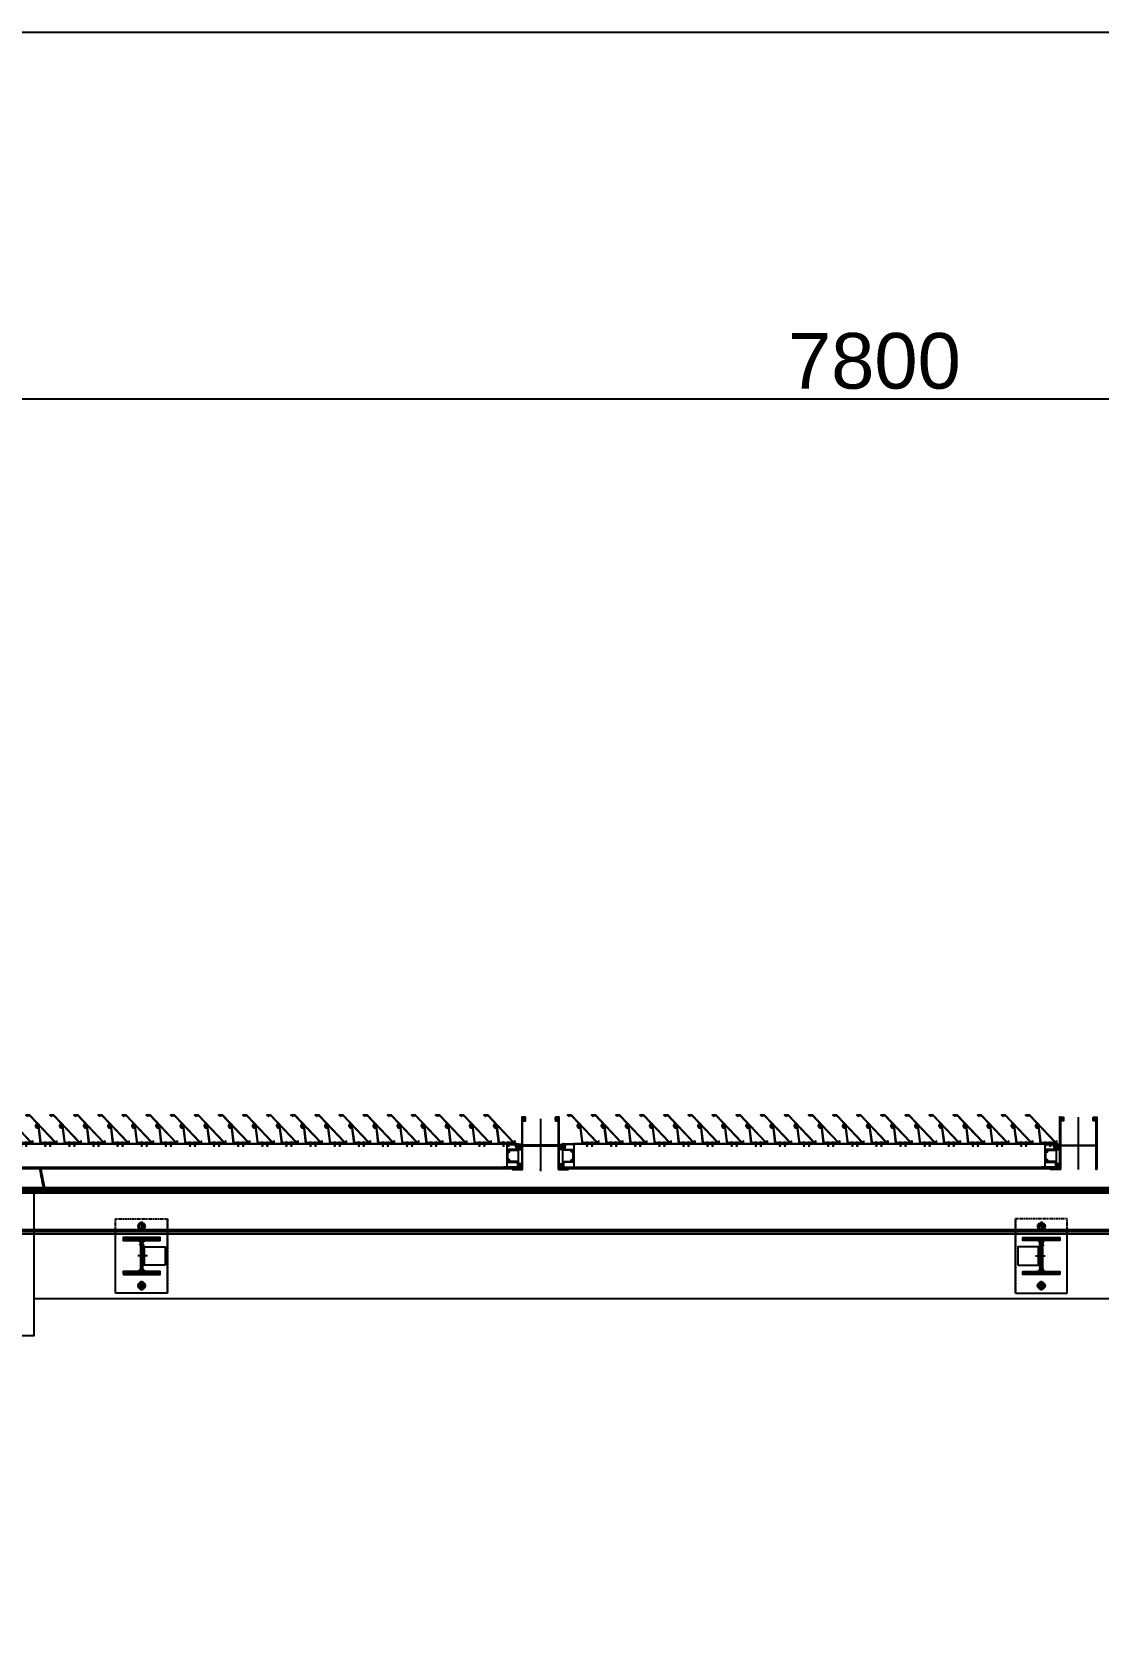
# Model space of a CAD drawing. Header units: millimetres. Extents: x 2519235 to 7246330, y 25937 to 201821.
# Drawn here: x 2741574 to 2744449, y 86344 to 90677 of the extents above; entities that cross this region are included whole.
import ezdxf
from ezdxf.enums import TextEntityAlignment as Align

# ---------------------------------------------------------------- set-up
doc = ezdxf.new("R2010")
doc.units = ezdxf.units.MM
doc.set_wipeout_variables(frame=1)
for name, pattern in [('CENTER', [50.8, 31.75, -6.35, 6.35, -6.35]), ('DXK_LINE_DOT2', [3.9198, 1.9599, -1.9599]), ('HIDDEN2', [4.7625, 3.175, -1.5875]), ('TA_GL_005.00000', [13.75, 5, -1.25, 1.25, -1.25, 5])]:
    doc.linetypes.add(name, pattern=pattern)
for name, color, linetype in [('000 - 0_SYM_DWG_GRID-BUBBLE_MAIN_COLOR_1', 7, 'Continuous'), ('000 - 0_SYM_DWG_GRIDLINE_MAIN_COLOR_251', 7, 'Continuous'), ('010 - ASPG_ACCESSORIES_MAIN_COLOR_1', 7, 'Continuous'), ('010 - ASPG_DIMS_NOM', 7, 'Continuous'), ('010 - ASPG_EXTR_DEF_SUB', 7, 'Continuous'), ('010 - ASPG_EXTR_MAIN_COLOR_2', 7, 'Continuous'), ('010 - ASPG_FASTERN_DEF_SUB', 7, 'Continuous'), ('010 - ASPG_FRAMING_CUT_COLOR_4', 7, 'Continuous'), ('010 - ASPG_FRAMING_DEF_SUB', 7, 'Continuous'), ('010 - ASPG_FRAMING_HATCH_', 7, 'Continuous'), ('010 - ASPG_FRAMING_MAIN_COLOR_2', 7, 'Continuous'), ('010 - ASPG_FRAMING_SUB_COLOR_2', 7, 'Continuous'), ('010 - ASPG_FRAMING_WIPEOUT_', 7, 'Continuous'), ('_BOLT-M10', 7, 'Continuous'), ('_C-SC', 7, 'Continuous'), ('_Hatch', 7, 'Continuous'), ('_LOUVER-SB', 7, 'Continuous'), ('A-GENM', 7, 'Continuous'), ('BOLT & SCREW', 7, 'Continuous'), ('Center Line', 7, 'CENTER'), ('Xref-PLAN-106.940$0$_Beam', 7, 'Continuous'), ('Xref-PLAN-106.940$0$_C400-250', 7, 'Continuous')]:
    doc.layers.add(name, color=color, linetype=linetype)
doc.layers.add('12-GRID', color=7, linetype='CENTER', lineweight=13)
doc.layers.add('SCREW', color=7, linetype='Continuous', lineweight=5)
doc.styles.add('Arial', font='arial.ttf', dxfattribs={"height": 300})
doc.styles.add('FAMELINE_FOR_CKST', font='arial.ttf')
doc.styles.add('TA', font='', dxfattribs={"height": 4.5})
doc.styles.get('TA').set_extended_font_data('Cordia New')
doc.dimstyles.new('FAMELINE-CKST_C-C', dxfattribs={"dimtxt": 0.3, "dimasz": 0.15, "dimexe": 0.1, "dimexo": 0.1, "dimgap": 0.05, "dimtad": 1, "dimzin": 0, "dimdsep": 46, "dimtxsty": 'FAMELINE_FOR_CKST', "dimblk": 'ORIGIN', "dimblk1": 'ORIGIN', "dimblk2": 'ORIGIN', "dimsah": 1, "dimcen": 0.1, "dimdle": 0.1, "dimclrd": 7, "dimclre": 7, "dimclrt": 7, "dimadec": 0, "dimazin": 0, "dimtfac": 1, "dimtix": 1, "dimtmove": 2, "dimatfit": 3, "dimfxl": 1, "dimtolj": 1, "dimtzin": 0, "dimlwd": -1, "dimlwe": -1, "dimarcsym": 0})
pattern_1 = [(270, (1257419.24324, -520041.6224), (0.65495992507, -1.1344238721), [0.7562825814, -1.5125651628]), (30, (1257419.24324, -520041.6224), (0.65495992936, 1.1344238696), [0.7562825814, -1.5125651628]), (330, (1257419.24324, -520041.6224), (1.30991985442, -2.48e-09), [-1.5125651628, 0.7562825814])]
pattern_2 = [(315, (1257419.4929, -520021.6224), (1.3369313545, 1.3369313545), []), (45, (1257419.4929, -520021.6224), (-1.3369313545, 1.3369313545), [])]
pattern_3 = [(270, (1257419.4425, -520043.9224), (0.65495992507, -1.1344238721), [0.7562825814, -1.5125651628]), (30, (1257419.4425, -520043.9224), (0.65495992936, 1.1344238696), [0.7562825814, -1.5125651628]), (330, (1257419.4425, -520043.9224), (1.30991985442, -2.48e-09), [-1.5125651628, 0.7562825814])]
pattern_4 = [(315, (1257419.1929, -520023.9224), (1.3369313545, 1.3369313545), []), (45, (1257419.1929, -520023.9224), (-1.3369313545, 1.3369313545), [])]

# ---------------------------------------------------------------- blocks, each defined once
blk = doc.blocks.new('*U1098')
at = {"layer": '000 - 0_SYM_DWG_GRIDLINE_MAIN_COLOR_251', "color": 7, "linetype": 'ByBlock', "ltscale": 5}
blk.add_line((2, 0), (-866, 0), dxfattribs=at)
at = {"color": 7, "style": 'TA', "flags": 1}
blk.add_attdef('LOCATION', (6, -6), '', height=4.5, rotation=270, dxfattribs=at)
at = {"layer": '000 - 0_SYM_DWG_GRID-BUBBLE_MAIN_COLOR_1', "color": 7, "style": 'Arial'}
blk.add_attdef('GRID-HEAD', text='', height=4, rotation=180, dxfattribs=at).set_placement((22, 0), align=Align.MIDDLE_CENTER)
blk = doc.blocks.new('_Origin')
at = {"color": 7, "linetype": 'ByBlock', "lineweight": -2}
blk.add_line((0, 0), (-1, 0), dxfattribs=at)
blk.add_circle((0, 0), 0.5, dxfattribs=at)
blk = doc.blocks.new('*D1934')
at = {"layer": '010 - ASPG_DIMS_NOM', "color": 7, "transparency": 16777216}
for p, q in [((5400, 1050), (5400, 2175)), ((13200, 1050), (13200, 2175)), ((5475, 2125), (13125, 2125))]:
    blk.add_line(p, q, dxfattribs=at)
at = {"layer": 'Defpoints', "color": 7, "transparency": 16777216}
for p in [(13200, 2125), (5400, 1000), (13200, 1000)]:
    blk.add_point(p, dxfattribs=at)
at = {"layer": '010 - ASPG_DIMS_NOM', "color": 7, "transparency": 16777216, "xscale": 75, "yscale": 75, "zscale": 75, "rotation": 180}
blk.add_blockref('_Origin', (5400, 2125), dxfattribs=at)
at = {"layer": '010 - ASPG_DIMS_NOM', "color": 7, "transparency": 16777216, "xscale": 75, "yscale": 75, "zscale": 75}
blk.add_blockref('_Origin', (13200, 2125), dxfattribs=at)
at = {"layer": '010 - ASPG_DIMS_NOM', "color": 7, "transparency": 16777216, "insert": (9300, 2226.6), "char_height": 150, "attachment_point": 5, "style": 'FAMELINE_FOR_CKST'}
blk.add_mtext('\\A1;7800', dxfattribs=at)
blk = doc.blocks.new('_PP-LOUVER')
at = {"layer": '_Hatch'}
h = blk.add_hatch(dxfattribs=at)
h.set_pattern_fill('STEEL', scale=1.5)
h.set_pattern_definition([(45, (-1941.0177, -2436.031), (-3.367596, 3.367596), []), (45, (-1941.0177, -2433.6497), (-3.367596, 3.367596), [])])
h.paths.add_polyline_path([(3, 67), (3, 3, 0.414214), (13, -7), (50, -7), (50, -15), (-50, -15), (-50, -7), (-13, -7, 0.414214), (-3, 3), (-3, 67, 0.414214), (-13, 77), (-50, 77), (-50, 85), (50, 85), (50, 77), (13, 77, 0.414214)])
at = {"color": 7, "linetype": 'Continuous'}
for p, q in [((70, 135), (-70, 135)), ((-70, 135), (-70, -25)), ((70, 135), (70, -25))]:
    blk.add_line(p, q, dxfattribs=at)
at = {"color": 7, "linetype": 'DXK_LINE_DOT2'}
for p, q in [((-70, 135), (-70, -25)), ((70, 135), (-70, 135)), ((70, -25), (70, 135))]:
    blk.add_line(p, q, dxfattribs=at)
at = {"color": 7, "linetype": 'HIDDEN2'}
for p, q in [((-70, -25), (-70, -65)), ((-70, -30.1), (-70, -65)), ((70, -65), (70, -25)), ((70, -30.1), (70, -65)), ((-70, -65), (70, -65)), ((-70, -65), (70, -65))]:
    blk.add_line(p, q, dxfattribs=at)
at = {"color": 7}
blk.add_lwpolyline([(-50, 85), (50, 85), (50, 77), (13, 77, 0.414214), (3, 67), (3, 3, 0.414214), (13, -7), (50, -7), (50, -15), (-50, -15), (-50, -7), (-13, -7, 0.414214), (-3, 3), (-3, 67, 0.414214), (-13, 77), (-50, 77)], format="xyb", close=True, dxfattribs=at)
for points in [[(63, 60), (3, 60), (3, 10), (63, 10)], [(63, 60), (8, 60), (8, 10), (63, 10)]]:
    blk.add_lwpolyline(points, close=True, dxfattribs=at)
at = {"layer": '_BOLT-M10', "color": 7}
for p, q in [((-11.7, 115), (11.7, 115)), ((0, 128.1), (0, 101.9)), ((16, 35), (-10, 35)), ((3, 42), (-3, 42)), ((3, 28), (-3, 28)), ((8, 42), (3, 42)), ((8, 28), (3, 28))]:
    blk.add_line(p, q, dxfattribs=at)
blk.add_lwpolyline([(-8, 110.4), (0, 105.8), (8, 110.4), (8, 119.6), (0, 124.2), (-8, 119.6)], close=True, dxfattribs=at)
for radius in [10, 6.93]:
    blk.add_circle((0, 115), radius, dxfattribs=at)
at = {"layer": 'Defpoints', "color": 7}
for p, q in [((6.4, -6.4), (-6.4, 6.4)), ((-6.4, -6.4), (6.4, 6.4))]:
    blk.add_line(p, q, dxfattribs=at)
at = {"layer": 'Defpoints', "color": 7, "linetype": 'HIDDEN2'}
for p, q in [((0, -58.1), (0, -31.9)), ((-11.7, -45), (11.7, -45))]:
    blk.add_line(p, q, dxfattribs=at)
blk.add_lwpolyline([(-8, -40.4), (0, -35.8), (8, -40.4), (8, -49.6), (0, -54.2), (-8, -49.6)], close=True, dxfattribs=at)
for radius in [10, 6.93]:
    blk.add_circle((0, -45), radius, dxfattribs=at)
blk = doc.blocks.new('*U361')
at = {"color": 7}
for p, q in [((269.7, -25), (-5689.9, -25)), ((-5689.9, -30.1), (269.7, -30.1)), ((-5689.9, -35.4), (269.7, -35.4)), ((-5689.9, -134.5), (269.7, -134.5)), ((-5689.9, -139.6), (269.7, -139.6)), ((-5689.9, -144.9), (269.7, -144.9))]:
    blk.add_line(p, q, dxfattribs=at)
blk = doc.blocks.new('Xref-PLAN-106.940$0$_C400-250')
at = {"color": 7}
blk.add_lwpolyline([(125, 0), (125, -400), (-125, -400), (-125, 0)], close=True, dxfattribs=at)
at = {"layer": 'Defpoints', "color": 7}
for p, q in [((0, -144.1), (0, -255.9)), ((-55.9, -200), (55.9, -200))]:
    blk.add_line(p, q, dxfattribs=at)
blk = doc.blocks.new('Xref-PLAN-106.940')
at = {"layer": 'Xref-PLAN-106.940$0$_Beam', "color": 7}
for p, q in [((142654.2, 23258.4), (145669.2, 23258.4)), ((142654.2, 22958.4), (145669.2, 22958.4))]:
    blk.add_line(p, q, dxfattribs=at)
at = {"layer": 'Xref-PLAN-106.940$0$_C400-250', "color": 7}
blk.add_blockref('Xref-PLAN-106.940$0$_C400-250', (142529.2, 23258.4), dxfattribs=at)
blk = doc.blocks.new('Enrance Curtain Wall Panel Edge 5a - Enrance Curtain Wall Panel Edge 5a-28915756-ENTRANCE 1 - LOWER ROOF LEVEL PLAN')
at = {"color": 7}
for radius, start, end in [(1827.4, 279.9333, 281.5368), (1830.4, 279.9162, 280.3072), (1830.4, 279.9172, 281.5175), (1830.4, 279.9184, 281.5158)]:
    blk.add_arc((-165.2, -1360.4), radius, start, end, dxfattribs=at)
blk = doc.blocks.new('*U2952')
at = {"layer": '12-GRID', "color": 7, "linetype": 'CENTER'}
for p, q in [((0, -6.2), (0, 2.2)), ((-4.2, -2), (4.2, -2))]:
    blk.add_line(p, q, dxfattribs=at)
at = {"layer": 'BOLT & SCREW', "color": 7}
for p, q in [((-0.6, -1.8), (-1.8, -1.6)), ((-0.6, -2.2), (-1.8, -2.4)), ((-0.5, -1.8), (-0.9, -1.6)), ((-0.5, -2.2), (-0.9, -2.4)), ((-0.2, -1.4), (-0.4, -0.2)), ((-0.2, -1.5), (-0.4, -1.1)), ((-0.2, -2.5), (-0.4, -2.9)), ((-0.2, -2.6), (-0.4, -3.8)), ((0.2, -1.4), (0.4, -0.2)), ((0.2, -1.5), (0.4, -1.1)), ((0.4, -2.9), (0.2, -2.5)), ((0.2, -2.6), (0.4, -3.8)), ((0.5, -1.8), (0.9, -1.6)), ((0.5, -2.2), (0.9, -2.4)), ((0.6, -1.8), (1.8, -1.6)), ((0.6, -2.2), (1.8, -2.4))]:
    blk.add_line(p, q, dxfattribs=at)
for points in [[(-1.8, -1.6), (-0.9, -1.6, 0.414214), (-0.4, -1.1), (-0.4, -0.2), (0.4, -0.2), (0.4, -1.1, 0.414214), (0.9, -1.6), (1.8, -1.6), (1.8, -2.4), (0.9, -2.4, 0.414214), (0.4, -2.9), (0.4, -3.8), (-0.4, -3.8), (-0.4, -2.9, 0.414214), (-0.9, -2.4), (-1.8, -2.4)], [(0.2, -2.5, -0.414214), (0.5, -2.2), (0.6, -2.2), (0.6, -1.8), (0.5, -1.8, -0.414214), (0.2, -1.5), (0.2, -1.4), (-0.2, -1.4), (-0.2, -1.5, -0.414214), (-0.5, -1.8), (-0.6, -1.8), (-0.6, -2.2), (-0.5, -2.2, -0.414214), (-0.2, -2.5), (-0.2, -2.6), (0.2, -2.6)]]:
    blk.add_lwpolyline(points, format="xyb", close=True, dxfattribs=at)
blk.add_circle((0, -2), 3.5, dxfattribs=at)
blk = doc.blocks.new('000_ASPG_TYP_FILES_20260218-010703_FRAME_EXTR_')
at = {"layer": '010 - ASPG_FRAMING_HATCH_'}
h = blk.add_hatch(dxfattribs=at)
h.set_pattern_fill('ANSI32', scale=0.1, angle=180)
edge = h.paths.add_edge_path()
edge.add_line((2, 16), (2, 2))
edge.add_line((2, 2), (39.7, 2))
edge.add_arc((39.7, 1.7), 0.3, 0, 90, ccw=False)
edge.add_line((40, 1.7), (40, 0.3))
edge.add_arc((39.7, 0.3), 0.3, -90, 0, ccw=False)
edge.add_line((39.7, 0), (0.3, 0))
edge.add_arc((0.3, 0.3), 0.3, 180, 270, ccw=False)
edge.add_line((0, 0.3), (0, 17.7))
edge.add_arc((0.3, 17.7), 0.3, 90, 180, ccw=False)
edge.add_line((0.3, 18), (22.6, 18))
edge.add_arc((22.6, 18.5), 0.5, 270, 380.2095)
edge.add_arc((26.2, 19.8), 3.35, 182.0638, 200.2095, ccw=False)
edge.add_arc((23.6, 19.7), 0.76, 2.0638, 182.0638, ccw=False)
edge.add_arc((26.2, 19.8), 1.83, 182.0638, 447.9362)
edge.add_arc((26.3, 22.4), 0.76, 87.9362, 267.9362, ccw=False)
edge.add_arc((26.2, 19.8), 3.35, 69.7905, 87.9362, ccw=False)
edge.add_arc((27.5, 23.4), 0.5, 249.7905, 360)
edge.add_line((28, 23.4), (28, 26.7))
edge.add_line((28, 26.7), (28.5, 27.2))
edge.add_line((28.5, 27.2), (28, 27.7))
edge.add_line((28, 27.7), (28, 38.6))
edge.add_line((28, 38.6), (28.5, 39.1))
edge.add_line((28.5, 39.1), (28, 39.6))
edge.add_line((28, 39.6), (28, 42.9))
edge.add_arc((27.5, 42.9), 0.5, 0, 110.2095)
edge.add_arc((26.2, 46.5), 3.35, 272.0638, 290.2095, ccw=False)
edge.add_arc((26.3, 43.9), 0.76, 92.0638, 272.0638, ccw=False)
edge.add_arc((26.2, 46.5), 1.83, 272.0638, 537.9362)
edge.add_arc((23.6, 46.6), 0.76, 177.9362, 357.9362, ccw=False)
edge.add_arc((26.2, 46.5), 3.35, 159.7905, 177.9362, ccw=False)
edge.add_arc((22.6, 47.8), 0.5, 339.7905, 450)
edge.add_line((22.6, 48.3), (0.3, 48.3))
edge.add_arc((0.3, 48.6), 0.3, 180, 270, ccw=False)
edge.add_line((0, 48.6), (0, 60))
edge.add_arc((0.3, 60), 0.3, 90, 180, ccw=False)
edge.add_line((0.3, 60.3), (5, 60.3))
edge.add_line((5, 60.3), (5, 65))
edge.add_arc((5.3, 65), 0.3, 90, 180, ccw=False)
edge.add_line((5.3, 65.3), (30, 65.3))
edge.add_line((30, 65.3), (30, 63.6))
edge.add_arc((29.7, 63.6), 0.3, -90, 0, ccw=False)
edge.add_line((29.7, 63.3), (7.3, 63.3))
edge.add_arc((7.3, 63), 0.3, 90, 180)
edge.add_line((7, 63), (7, 58.3))
edge.add_line((7, 58.3), (2.3, 58.3))
edge.add_arc((2.3, 58), 0.3, 90, 180)
edge.add_line((2, 58), (2, 50.6))
edge.add_arc((2.3, 50.6), 0.3, 180, 270)
edge.add_line((2.3, 50.3), (29.7, 50.3))
edge.add_arc((29.7, 50), 0.3, 0, 90, ccw=False)
edge.add_line((30, 50), (30, 26.7))
edge.add_line((30, 26.7), (30, 16.3))
edge.add_arc((29.7, 16.3), 0.3, -90, 0, ccw=False)
edge.add_line((29.7, 16), (2, 16))
at = {"layer": '010 - ASPG_FRAMING_CUT_COLOR_4', "color": 7}
blk.add_lwpolyline([(2, 16), (2, 2), (39.7, 2, -0.414214), (40, 1.7), (40, 0.3, -0.414214), (39.7, 0), (0.3, 0, -0.414214), (0, 0.3), (0, 17.7, -0.414214), (0.3, 18), (22.6, 18, 0.52173), (23, 18.7, -0.079342), (22.8, 19.7, -1), (24.3, 19.8, 2.296346), (26.2, 21.7, -1), (26.3, 23.2, -0.079342), (27.3, 23, 0.52173), (28, 23.4), (28, 26.7), (28.5, 27.2), (28, 27.7), (28, 38.6), (28.5, 39.1), (28, 39.6), (28, 42.9, 0.52173), (27.3, 43.3, -0.079342), (26.3, 43.1, -1), (26.2, 44.6, 2.296346), (24.3, 46.5, -1), (22.8, 46.6, -0.079342), (23, 47.6, 0.52173), (22.6, 48.3), (0.3, 48.3, -0.414214), (0, 48.6), (0, 60, -0.414214), (0.3, 60.3), (5, 60.3), (5, 65, -0.414214), (5.3, 65.3), (30, 65.3), (30, 63.6, -0.414214), (29.7, 63.3), (7.3, 63.3, 0.414214), (7, 63), (7, 58.3), (2.3, 58.3, 0.414214), (2, 58), (2, 50.6, 0.414214), (2.3, 50.3), (29.7, 50.3, -0.414214), (30, 50), (30, 26.7), (30, 16.3, -0.414214), (29.7, 16)], format="xyb", close=True, dxfattribs=at)
at = {"color": 7}
for p in [(26.2, 48.5), (26.2, 21.8)]:
    blk.add_blockref('*U2952', p, dxfattribs=at)
blk = doc.blocks.new('*U2949')
at = {"layer": '010 - ASPG_FRAMING_HATCH_', "transparency": 33554585}
h = blk.add_hatch(dxfattribs=at)
h.set_pattern_fill('ANSI32', scale=0.25)
edge = h.paths.add_edge_path()
edge.add_line((2, -50), (2, -75))
edge.add_line((2, -75), (0, -75))
edge.add_line((0, -75), (0, -49))
edge.add_arc((1, -49), 1, 90, 180, ccw=False)
edge.add_line((1, -48), (63, -48))
edge.add_arc((63, -47), 1, 270, 360)
edge.add_line((64, -47), (64, 47))
edge.add_arc((63, 47), 1, 0, 90)
edge.add_line((63, 48), (1, 48))
edge.add_arc((1, 49), 1, 180, 270, ccw=False)
edge.add_line((0, 49), (0, 75))
edge.add_line((0, 75), (2, 75))
edge.add_line((2, 75), (2, 50))
edge.add_line((2, 50), (141, 50))
edge.add_line((141, 50), (141, 41))
edge.add_arc((140, 41), 1, 270, 360, ccw=False)
edge.add_line((140, 40), (132, 40))
edge.add_arc((132, 41), 1, 180, 270, ccw=False)
edge.add_line((131, 41), (131, 47))
edge.add_arc((130, 47), 1, 0, 90)
edge.add_line((130, 48), (67, 48))
edge.add_arc((67, 47), 1, 90, 180)
edge.add_line((66, 47), (66, -47))
edge.add_arc((67, -47), 1, 180, 270)
edge.add_line((67, -48), (130, -48))
edge.add_arc((130, -47), 1, 270, 360)
edge.add_line((131, -47), (131, -41))
edge.add_arc((132, -41), 1, 90, 180, ccw=False)
edge.add_line((132, -40), (140, -40))
edge.add_arc((140, -41), 1, 0, 90, ccw=False)
edge.add_line((141, -41), (141, -50))
edge.add_line((141, -50), (2, -50))
h.paths.add_polyline_path([(139, 48), (139, 42), (133, 42), (133, 48)], flags=16)
h.paths.add_polyline_path([(139, -48), (139, -42), (133, -42), (133, -48)], flags=16)
at = {"layer": '010 - ASPG_FRAMING_HATCH_'}
h = blk.add_hatch(dxfattribs=at)
h.set_pattern_fill('ANSI37', scale=0.595498, angle=-90)
h.set_pattern_definition(pattern_4)
edge = h.paths.add_edge_path()
edge.add_ellipse((11.5, 55), major_axis=(0, -5), ratio=0.644482, start_angle=180, end_angle=360, ccw=False)
edge.add_line((11.5, 60), (2, 60))
edge.add_arc((-7.9, 55), 11.1, -26.7963, 26.7963, ccw=False)
edge.add_line((2, 50), (11.5, 50))
h = blk.add_hatch(dxfattribs=at)
h.set_pattern_fill('HONEY', scale=0.238199, angle=-90)
h.set_pattern_definition(pattern_3)
edge = h.paths.add_edge_path()
edge.add_ellipse((11.8, 55), major_axis=(0, -5), ratio=0.644482, start_angle=0, end_angle=360, ccw=False)
h = blk.add_hatch(dxfattribs=at)
h.set_pattern_fill('HONEY', scale=0.238199, angle=-90)
h.set_pattern_definition(pattern_1)
edge = h.paths.add_edge_path()
edge.add_ellipse((57.5, 55), major_axis=(0, -5), ratio=0.644482, start_angle=0, end_angle=360)
h = blk.add_hatch(dxfattribs=at)
h.set_pattern_fill('ANSI37', scale=0.595498, angle=-90)
h.set_pattern_definition(pattern_2)
edge = h.paths.add_edge_path()
edge.add_ellipse((57.8, 55), major_axis=(0, -5), ratio=0.644482, start_angle=0, end_angle=180)
edge.add_line((57.8, 60), (62, 60))
edge.add_arc((62, 60.3), 0.3, -90, 0)
edge.add_line((62.3, 60.3), (62.3, 61))
edge.add_line((62.3, 61), (61.8, 61.5))
edge.add_line((61.8, 61.5), (62.3, 62))
edge.add_line((62.3, 62), (61.8, 62.5))
edge.add_line((61.8, 62.5), (62.3, 63))
edge.add_line((62.3, 63), (61.8, 63.5))
edge.add_line((61.8, 63.5), (62.3, 64))
edge.add_line((62.3, 64), (62.3, 65))
edge.add_line((62.3, 65), (63.3, 65))
edge.add_line((63.3, 65), (63.8, 65.5))
edge.add_line((63.8, 65.5), (64.3, 65))
edge.add_line((64.3, 65), (64.8, 65.5))
edge.add_line((64.8, 65.5), (65.3, 65))
edge.add_line((65.3, 65), (65.8, 65.5))
edge.add_line((65.8, 65.5), (66.3, 65))
edge.add_line((66.3, 65), (67, 65))
edge.add_arc((67, 65.3), 0.3, -90, 0)
edge.add_line((67.3, 65.3), (67.3, 60))
edge.add_arc((77.2, 55), 11.1, 153.2037, 206.7963)
edge.add_line((67.3, 50), (57.8, 50))
h = blk.add_hatch(dxfattribs=at)
h.set_pattern_fill('ANSI37', scale=0.595498, angle=-90)
h.set_pattern_definition(pattern_4)
edge = h.paths.add_edge_path()
edge.add_ellipse((11.5, -55), major_axis=(0, 5), ratio=0.644482, start_angle=0, end_angle=180)
edge.add_line((11.5, -60), (2, -60))
edge.add_arc((-7.9, -55), 11.1, 333.2037, 386.7963)
edge.add_line((2, -50), (11.5, -50))
h = blk.add_hatch(dxfattribs=at)
h.set_pattern_fill('HONEY', scale=0.238199, angle=-90)
h.set_pattern_definition(pattern_3)
edge = h.paths.add_edge_path()
edge.add_ellipse((11.8, -55), major_axis=(0, 5), ratio=0.644482, start_angle=0, end_angle=360)
h = blk.add_hatch(dxfattribs=at)
h.set_pattern_fill('HONEY', scale=0.238199, angle=-90)
h.set_pattern_definition(pattern_1)
edge = h.paths.add_edge_path()
edge.add_ellipse((57.5, -55), major_axis=(0, 5), ratio=0.644482, start_angle=0, end_angle=360, ccw=False)
h = blk.add_hatch(dxfattribs=at)
h.set_pattern_fill('ANSI37', scale=0.595498, angle=-90)
h.set_pattern_definition(pattern_2)
edge = h.paths.add_edge_path()
edge.add_ellipse((57.8, -55), major_axis=(0, 5), ratio=0.644482, start_angle=180, end_angle=360, ccw=False)
edge.add_line((57.8, -60), (62, -60))
edge.add_arc((62, -60.3), 0.3, 360, 450, ccw=False)
edge.add_line((62.3, -60.3), (62.3, -61))
edge.add_line((62.3, -61), (61.8, -61.5))
edge.add_line((61.8, -61.5), (62.3, -62))
edge.add_line((62.3, -62), (61.8, -62.5))
edge.add_line((61.8, -62.5), (62.3, -63))
edge.add_line((62.3, -63), (61.8, -63.5))
edge.add_line((61.8, -63.5), (62.3, -64))
edge.add_line((62.3, -64), (62.3, -65))
edge.add_line((62.3, -65), (63.3, -65))
edge.add_line((63.3, -65), (63.8, -65.5))
edge.add_line((63.8, -65.5), (64.3, -65))
edge.add_line((64.3, -65), (64.8, -65.5))
edge.add_line((64.8, -65.5), (65.3, -65))
edge.add_line((65.3, -65), (65.8, -65.5))
edge.add_line((65.8, -65.5), (66.3, -65))
edge.add_line((66.3, -65), (67, -65))
edge.add_arc((67, -65.3), 0.3, 360, 450, ccw=False)
edge.add_line((67.3, -65.3), (67.3, -60))
edge.add_arc((77.2, -55), 11.1, 153.2037, 206.7963, ccw=False)
edge.add_line((67.3, -50), (57.8, -50))
at = {"layer": '010 - ASPG_FASTERN_DEF_SUB', "color": 7}
blk.add_point((0, 0), dxfattribs=at)
at = {"layer": '010 - ASPG_FRAMING_CUT_COLOR_4', "color": 7}
blk.add_lwpolyline([(2, -50), (2, -75), (0, -75), (0, -49, -0.414214), (1, -48), (63, -48, 0.414214), (64, -47), (64, 47, 0.414214), (63, 48), (1, 48, -0.414214), (0, 49), (0, 75), (2, 75), (2, 50), (141, 50), (141, 41, -0.414214), (140, 40), (132, 40, -0.414214), (131, 41), (131, 47, 0.414214), (130, 48), (67, 48, 0.414214), (66, 47), (66, -47, 0.414214), (67, -48), (130, -48, 0.414214), (131, -47), (131, -41, -0.414214), (132, -40), (140, -40, -0.414214), (141, -41), (141, -50)], format="xyb", close=True, dxfattribs=at)
for points in [[(139, 48), (139, 42), (133, 42), (133, 48)], [(139, -48), (139, -42), (133, -42), (133, -48)]]:
    blk.add_lwpolyline(points, close=True, dxfattribs=at)
at = {"layer": '010 - ASPG_FRAMING_DEF_SUB', "color": 7, "transparency": 33554508}
blk.add_line((136.5, 0), (-4.5, 0), dxfattribs=at)
at = {"layer": '010 - ASPG_FRAMING_DEF_SUB', "color": 7, "transparency": 33554457}
for points in [[(2, 50), (15, 50), (15, 60), (2, 60)], [(54.3, 50), (67.3, 50), (67.3, 65.5), (54.3, 65.5)], [(2, -50), (15, -50), (15, -60), (2, -60)], [(54.3, -50), (67.3, -50), (67.3, -65.5), (54.3, -65.5)]]:
    blk.add_lwpolyline(points, close=True, dxfattribs=at)
at = {"layer": '010 - ASPG_FRAMING_SUB_COLOR_2', "color": 7}
for points in [[(11.8, 50), (2, 50, 0.238199), (2, 60), (11.8, 60)], [(57.5, 50), (67.3, 50, -0.238199), (67.3, 60), (67.3, 65.3, -0.414214), (67, 65), (66.3, 65), (65.8, 65.5), (65.3, 65), (64.8, 65.5), (64.3, 65), (63.8, 65.5), (63.3, 65), (62.3, 65), (62.3, 64), (61.8, 63.5), (62.3, 63), (61.8, 62.5), (62.3, 62), (61.8, 61.5), (62.3, 61), (62.3, 60.3, -0.414214), (62, 60), (57.5, 60)], [(11.8, -50), (2, -50, -0.238199), (2, -60), (11.8, -60)], [(57.5, -50), (67.3, -50, 0.238199), (67.3, -60), (67.3, -65.3, 0.414214), (67, -65), (66.3, -65), (65.8, -65.5), (65.3, -65), (64.8, -65.5), (64.3, -65), (63.8, -65.5), (63.3, -65), (62.3, -65), (62.3, -64), (61.8, -63.5), (62.3, -63), (61.8, -62.5), (62.3, -62), (61.8, -61.5), (62.3, -61), (62.3, -60.3, 0.414214), (62, -60), (57.5, -60)]]:
    blk.add_lwpolyline(points, format="xyb", dxfattribs=at)
at = {"layer": '010 - ASPG_FRAMING_SUB_COLOR_2', "color": 7, "extrusion": (0, 0, -1)}
for centre, major_axis in [((11.8, 55), (0, -5)), ((57.5, -55), (0, 5))]:
    blk.add_ellipse(centre, major_axis=major_axis, ratio=0.644482, dxfattribs=at)
at = {"layer": '010 - ASPG_FRAMING_SUB_COLOR_2', "color": 7}
for centre, major_axis in [((57.5, 55), (0, -5)), ((11.8, -55), (0, 5))]:
    blk.add_ellipse(centre, major_axis=major_axis, ratio=0.644482, dxfattribs=at)
blk = doc.blocks.new('PZG35-9D5')
at = {"layer": 'Center Line', "color": 7}
blk.add_line((0, 3.7), (0, -10.5), dxfattribs=at)
at = {"layer": 'SCREW', "color": 7}
for p, q in [((-1.4, 0), (-1.4, -1.1)), ((1.4, 0), (1.4, -0.6)), ((-1.9, -1.4), (1.9, -0.9)), ((-1.9, -1.4), (-1.4, -1.1)), ((-1.9, -1.4), (-1.4, -1.7)), ((-1.9, -2.7), (1.9, -2.2)), ((-1.9, -2.7), (-1.4, -2.4)), ((-1.9, -2.7), (-1.4, -3)), ((-1.9, -4), (-1.4, -3.7)), ((-1.9, -4), (-1, -3.9)), ((-1.9, -4), (-1.4, -4.3)), ((-1.4, -1.1), (1.4, -0.6)), ((-1.4, -1.7), (1.4, -1.2)), ((-1.4, -1.7), (-1.4, -2.4)), ((-1.4, -2.4), (1.4, -1.9)), ((-1.4, -3), (1.4, -2.5)), ((-1.4, -3), (-1.4, -3.7)), ((-1.4, -3.7), (-0.8, -3.6)), ((-1.4, -4.3), (-1.4, -8.1)), ((-1.4, -4.3), (-1.2, -4.3)), ((0, -9.5), (-1.4, -8.1)), ((0, -9.5), (1.4, -8.1)), ((0.6, -3.3), (1.4, -3.2)), ((0.7, -3.7), (1.9, -3.5)), ((0.7, -3.9), (1.4, -3.8)), ((0.7, -4.6), (1.4, -4.5)), ((0.7, -5), (1.9, -4.8)), ((0.7, -5.2), (1.4, -5.1)), ((1.9, -0.9), (1.4, -0.6)), ((1.9, -0.9), (1.4, -1.2)), ((1.4, -1.2), (1.4, -1.9)), ((1.9, -2.2), (1.4, -1.9)), ((1.9, -2.2), (1.4, -2.5)), ((1.4, -2.5), (1.4, -3.2)), ((1.9, -3.5), (1.4, -3.2)), ((1.9, -3.5), (1.4, -3.8)), ((1.4, -3.8), (1.4, -4.5)), ((1.9, -4.8), (1.4, -4.5)), ((1.9, -4.8), (1.4, -5.1)), ((1.4, -5.1), (1.4, -8.1))]:
    blk.add_line(p, q, dxfattribs=at)
blk.add_lwpolyline([(0, -9.5), (0.7, -5.2), (0.7, -3.6, 0.417657), (0.4, -3.3, 0.108102), (-0.8, -3.6), (-1.4, -4.7)], format="xyb", dxfattribs=at)
blk = doc.blocks.new('*U2951')
at = {"layer": 'SCREW', "color": 7}
blk.add_lwpolyline([(3, 1.8, 0.09906), (0.8, 2.5), (0.8, 2.3), (-0.8, 2.3), (-0.8, 2.5, 0.09906), (-3, 1.8, 0.266588), (-3.5, 1), (-3.5, 0.2, 0.414214), (-3.3, 0), (3.3, 0, 0.414214), (3.5, 0.2), (3.5, 1, 0.266588)], format="xyb", close=True, dxfattribs=at)
blk.add_blockref('PZG35-9D5', (0, 0), dxfattribs=at)
blk = doc.blocks.new('*U2950')
at = {"color": 7}
blk.add_point((0, 0), dxfattribs=at)
at = {"layer": '010 - ASPG_ACCESSORIES_MAIN_COLOR_1', "color": 7}
blk.add_lwpolyline([(-39.7, -0.6, 0.414214), (-40, -0.9), (-40, -7.4, 0.57735), (-39.7, -7.6), (-36.6, -5.8, 0.767327), (-36.8, -5.3), (-37.9, -5.3, -0.414214), (-38.2, -5), (-38.2, -2.8, -0.414214), (-38, -2.6), (-32.2, -2.6, -0.388879), (-32, -2.8), (-31.8, -4.3, 0.388879), (-31.3, -4.8), (-30.3, -4.8, 0.414214), (-30, -4.5), (-30, -2.9, -0.414214), (-29.7, -2.6), (0.4, -2.6, -0.378969), (3.4, -5.2), (8, -42.5, 0.446593), (11.6, -45.1, -0.489802), (16.1, -48.7), (16.1, -49.4, -0.18248), (15.8, -50, -0.267949), (15.3, -50.2, 1.122115), (15.1, -52.3, 0.405004), (18.1, -49.4), (18.1, -48.7, 0.489805), (11.2, -43.1, -0.446597), (9.9, -42.3), (4.9, -0.8, 0.364176), (4.6, -0.6)], format="xyb", close=True, dxfattribs=at)
at = {"layer": '010 - ASPG_EXTR_DEF_SUB', "color": 7}
for p in [(-40, -0.5), (43.4, -76.9), (43.4, -77.5)]:
    blk.add_point(p, dxfattribs=at)
at = {"layer": '010 - ASPG_EXTR_MAIN_COLOR_2', "color": 7}
blk.add_lwpolyline([(11.4, -48.2), (11.5, -47.4), (12.2, -47.6), (12.3, -46.8, -0.535538), (14.2, -49.2, 0.991572), (15.7, -49.6, 1.157025), (8.8, -48.8, -0.688558), (8.3, -49), (-17.1, -22.2), (-32.3, -6.1), (-32.3, -2.9, 0.414312), (-32.6, -2.6), (-37.5, -2.6, 0.414116), (-37.8, -2.9), (-37.8, -4.3, 0.414214), (-37.5, -4.6), (-36, -4.6, -0.205895), (-35.8, -4.7), (33.2, -77.5), (43.1, -77.5, 0.668179), (43.4, -77), (40.5, -74.2, 0.668179), (40, -74.4), (40, -76), (33.9, -76), (11.9, -52.8, -0.558354), (12.1, -52, 0.766275), (12, -50.4, -0.438583), (10.7, -48.1)], format="xyb", close=True, dxfattribs=at)
at = {"layer": 'SCREW', "color": 7, "rotation": 180}
for p in [(-21.6, -2.5), (-8.2, -2.5)]:
    blk.add_blockref('*U2951', p, dxfattribs=at)
blk = doc.blocks.new('000_ASPG_TYP_FILES_FRAMING_EXTR_BREAKLINE_TYPE_2')
at = {"layer": '010 - ASPG_FRAMING_HATCH_', "transparency": 33554585}
h = blk.add_hatch(dxfattribs=at)
h.set_pattern_fill('ANSI32', scale=0.25)
h.paths.add_polyline_path([(131, 91, 0.414214), (132, 90), (140, 90, 0.414214), (141, 91), (141, 100), (2, 100), (2, 125), (0, 125), (0, 99, 0.414214), (1, 98), (63, 98, -0.414214), (64, 97), (64, 3, -0.414214), (63, 2), (0, 2), (0, 0), (141, 0), (141, 9, 0.414214), (140, 10), (132, 10, 0.414214), (131, 9), (131, 3, -0.414214), (130, 2), (67, 2, -0.414214), (66, 3), (66, 97, -0.414214), (67, 98), (130, 98, -0.414214), (131, 97)])
h.paths.add_polyline_path([(133, 92), (133, 98), (139, 98), (139, 92)], flags=16)
h.paths.add_polyline_path([(133, 8), (139, 8), (139, 2), (133, 2)], flags=16)
at = {"layer": '010 - ASPG_FRAMING_HATCH_'}
h = blk.add_hatch(dxfattribs=at)
h.set_pattern_fill('ANSI37', scale=0.595498, angle=-90)
h.set_pattern_definition([(315, (1257419.1929, -519973.9224), (1.3369313545, 1.3369313545), []), (45, (1257419.1929, -519973.9224), (-1.3369313545, 1.3369313545), [])])
edge = h.paths.add_edge_path()
edge.add_ellipse((11.5, 105), major_axis=(0, -5), ratio=0.644482, start_angle=180, end_angle=360, ccw=False)
edge.add_line((11.5, 110), (2, 110))
edge.add_arc((-7.9, 105), 11.1, -26.7963, 26.7963, ccw=False)
edge.add_line((2, 100), (11.5, 100))
h = blk.add_hatch(dxfattribs=at)
h.set_pattern_fill('HONEY', scale=0.238199, angle=-90)
h.set_pattern_definition([(270, (1257419.4425, -519993.9224), (0.65495992507, -1.1344238721), [0.7562825814, -1.5125651628]), (30, (1257419.4425, -519993.9224), (0.65495992936, 1.1344238696), [0.7562825814, -1.5125651628]), (330, (1257419.4425, -519993.9224), (1.30991985442, -2.48e-09), [-1.5125651628, 0.7562825814])])
edge = h.paths.add_edge_path()
edge.add_ellipse((11.8, 105), major_axis=(0, -5), ratio=0.644482, start_angle=0, end_angle=360, ccw=False)
h = blk.add_hatch(dxfattribs=at)
h.set_pattern_fill('HONEY', scale=0.238199, angle=-90)
h.set_pattern_definition([(270, (1257419.24324, -519991.6224), (0.65495992507, -1.1344238721), [0.7562825814, -1.5125651628]), (30, (1257419.24324, -519991.6224), (0.65495992936, 1.1344238696), [0.7562825814, -1.5125651628]), (330, (1257419.24324, -519991.6224), (1.30991985442, -2.48e-09), [-1.5125651628, 0.7562825814])])
edge = h.paths.add_edge_path()
edge.add_ellipse((57.5, 105), major_axis=(0, -5), ratio=0.644482, start_angle=0, end_angle=360)
h = blk.add_hatch(dxfattribs=at)
h.set_pattern_fill('ANSI37', scale=0.595498, angle=-90)
h.set_pattern_definition([(315, (1257419.4929, -519971.6224), (1.3369313545, 1.3369313545), []), (45, (1257419.4929, -519971.6224), (-1.3369313545, 1.3369313545), [])])
edge = h.paths.add_edge_path()
edge.add_ellipse((57.8, 105), major_axis=(0, -5), ratio=0.644482, start_angle=0, end_angle=180)
edge.add_line((57.8, 110), (62, 110))
edge.add_arc((62, 110.3), 0.3, -90, 0)
edge.add_line((62.3, 110.3), (62.3, 111))
edge.add_line((62.3, 111), (61.8, 111.5))
edge.add_line((61.8, 111.5), (62.3, 112))
edge.add_line((62.3, 112), (61.8, 112.5))
edge.add_line((61.8, 112.5), (62.3, 113))
edge.add_line((62.3, 113), (61.8, 113.5))
edge.add_line((61.8, 113.5), (62.3, 114))
edge.add_line((62.3, 114), (62.3, 115))
edge.add_line((62.3, 115), (63.3, 115))
edge.add_line((63.3, 115), (63.8, 115.5))
edge.add_line((63.8, 115.5), (64.3, 115))
edge.add_line((64.3, 115), (64.8, 115.5))
edge.add_line((64.8, 115.5), (65.3, 115))
edge.add_line((65.3, 115), (65.8, 115.5))
edge.add_line((65.8, 115.5), (66.3, 115))
edge.add_line((66.3, 115), (67, 115))
edge.add_arc((67, 115.3), 0.3, -90, 0)
edge.add_line((67.3, 115.3), (67.3, 110))
edge.add_arc((77.2, 105), 11.1, 153.2037, 206.7963)
edge.add_line((67.3, 100), (57.8, 100))
at = {"color": 7}
blk.add_point((141, 100), dxfattribs=at)
at = {"layer": '010 - ASPG_FRAMING_CUT_COLOR_4', "color": 7}
blk.add_lwpolyline([(0, 0), (0, 2), (63, 2, 0.414214), (64, 3), (64, 97, 0.414214), (63, 98), (1, 98, -0.414214), (0, 99), (0, 125), (2, 125), (2, 100), (141, 100), (141, 91, -0.414214), (140, 90), (132, 90, -0.414214), (131, 91), (131, 97, 0.414214), (130, 98), (67, 98, 0.414214), (66, 97), (66, 3, 0.414214), (67, 2), (130, 2, 0.414214), (131, 3), (131, 9, -0.414214), (132, 10), (140, 10, -0.414214), (141, 9), (141, 0)], format="xyb", close=True, dxfattribs=at)
for points in [[(139, 98), (139, 92), (133, 92), (133, 98)], [(139, 2), (139, 8), (133, 8), (133, 2)]]:
    blk.add_lwpolyline(points, close=True, dxfattribs=at)
at = {"layer": '010 - ASPG_FRAMING_DEF_SUB', "color": 7, "transparency": 33554457}
blk.add_line((0, 50), (141, 50), dxfattribs=at)
for points in [[(2, 100), (15, 100), (15, 110), (2, 110)], [(54.3, 100), (67.3, 100), (67.3, 115.5), (54.3, 115.5)]]:
    blk.add_lwpolyline(points, close=True, dxfattribs=at)
at = {"layer": '010 - ASPG_FRAMING_SUB_COLOR_2', "color": 7}
for points in [[(11.8, 100), (2, 100, 0.238199), (2, 110), (11.8, 110)], [(57.5, 100), (67.3, 100, -0.238199), (67.3, 110), (67.3, 115.3, -0.414214), (67, 115), (66.3, 115), (65.8, 115.5), (65.3, 115), (64.8, 115.5), (64.3, 115), (63.8, 115.5), (63.3, 115), (62.3, 115), (62.3, 114), (61.8, 113.5), (62.3, 113), (61.8, 112.5), (62.3, 112), (61.8, 111.5), (62.3, 111), (62.3, 110.3, -0.414214), (62, 110), (57.5, 110)]]:
    blk.add_lwpolyline(points, format="xyb", dxfattribs=at)
at = {"layer": '010 - ASPG_FRAMING_SUB_COLOR_2', "color": 7, "extrusion": (0, 0, -1)}
blk.add_ellipse((11.8, 105), major_axis=(0, -5), ratio=0.644482, dxfattribs=at)
at = {"layer": '010 - ASPG_FRAMING_SUB_COLOR_2', "color": 7}
blk.add_ellipse((57.5, 105), major_axis=(0, -5), ratio=0.644482, dxfattribs=at)
blk = doc.blocks.new('*U1125')
at = {"color": 7}
blk.add_wipeout([(1390, 4), (60, 4), (60, 69.3), (1390, 69.3)], dxfattribs=at).dxf.layer = '010 - ASPG_FRAMING_WIPEOUT_'
blk.add_point((60, 69.5), dxfattribs=at)
at = {"layer": '010 - ASPG_FRAMING_MAIN_COLOR_2', "color": 7}
blk.add_lwpolyline([(1360, 69.3), (90, 69.3), (90, 6), (1360, 6)], close=True, dxfattribs=at)
at = {"layer": '010 - ASPG_FRAMING_SUB_COLOR_2', "color": 7}
for points in [[(1390, 4), (60, 4), (60, 69.3), (1390, 69.3)], [(60, 2), (60, 4), (1390, 4), (1390, 2)]]:
    blk.add_lwpolyline(points, close=True, dxfattribs=at)
at = {"color": 7, "transparency": 33554559, "xscale": -1, "rotation": 270}
blk.add_blockref('*U2949', (0, 0), dxfattribs=at)
at = {"color": 7}
for name, p, rotation in [('*U2950', (117, 69.3), 180), ('*U2950', (182, 69.3), 180), ('*U2950', (247, 69.3), 180), ('*U2950', (312, 69.3), 180), ('*U2950', (377, 69.3), 180), ('*U2950', (442, 69.3), 180), ('*U2950', (507, 69.3), 180), ('*U2950', (572, 69.3), 180), ('*U2950', (637, 69.3), 180), ('*U2950', (702, 69.3), 180), ('*U2950', (767, 69.3), 180), ('*U2950', (832, 69.3), 180), ('*U2950', (897, 69.3), 180), ('*U2950', (962, 69.3), 180), ('*U2950', (1027, 69.3), 180), ('*U2950', (1092, 69.3), 180), ('*U2950', (1157, 69.3), 180), ('*U2950', (1222, 69.3), 180), ('*U2950', (1287, 69.3), 180), ('*U2950', (1352, 69.3), 180), ('000_ASPG_TYP_FILES_FRAMING_EXTR_BREAKLINE_TYPE_2', (1500, 0), 89.99999999999999)]:
    blk.add_blockref(name, p, dxfattribs=dict(at, rotation=rotation))
blk.add_blockref('000_ASPG_TYP_FILES_20260218-010703_FRAME_EXTR_', (60, 4), dxfattribs=at)
at = {"color": 7, "xscale": -1}
blk.add_blockref('000_ASPG_TYP_FILES_20260218-010703_FRAME_EXTR_', (1390, 4), dxfattribs=at)
blk = doc.blocks.new('*U1107')
at = {"color": 7}
blk.add_wipeout([(1440, 4), (60, 4), (60, 69.3), (1440, 69.3)], dxfattribs=at).dxf.layer = '010 - ASPG_FRAMING_WIPEOUT_'
blk.add_point((60, 69.5), dxfattribs=at)
at = {"layer": '010 - ASPG_FRAMING_MAIN_COLOR_2', "color": 7}
blk.add_lwpolyline([(1410, 69.3), (90, 69.3), (90, 6), (1410, 6)], close=True, dxfattribs=at)
at = {"layer": '010 - ASPG_FRAMING_SUB_COLOR_2', "color": 7}
for points in [[(1440, 4), (60, 4), (60, 69.3), (1440, 69.3)], [(60, 2), (60, 4), (1440, 4), (1440, 2)]]:
    blk.add_lwpolyline(points, close=True, dxfattribs=at)
at = {"color": 7, "transparency": 33554559, "xscale": -1, "rotation": 270}
for p in [(0, 0), (1500, 0)]:
    blk.add_blockref('*U2949', p, dxfattribs=at)
at = {"color": 7, "rotation": 180}
for p in [(91.8, 69.3), (156.8, 69.3), (221.8, 69.3), (286.8, 69.3), (351.8, 69.3), (416.8, 69.3), (481.8, 69.3), (546.8, 69.3), (611.8, 69.3), (676.8, 69.3), (741.8, 69.3), (806.8, 69.3), (871.8, 69.3), (936.8, 69.3), (1001.8, 69.3), (1066.8, 69.3), (1131.8, 69.3), (1196.8, 69.3), (1261.8, 69.3), (1326.8, 69.3), (1391.8, 69.3)]:
    blk.add_blockref('*U2950', p, dxfattribs=at)
at = {"color": 7}
blk.add_blockref('000_ASPG_TYP_FILES_20260218-010703_FRAME_EXTR_', (60, 4), dxfattribs=at)
at = {"color": 7, "xscale": -1}
blk.add_blockref('000_ASPG_TYP_FILES_20260218-010703_FRAME_EXTR_', (1440, 4), dxfattribs=at)
blk = doc.blocks.new('W-1-PP17-ENT1_REV02_20260416-153151_PP17_ENT1_ASPG_MAIN_LOPL')
at = {"color": 7}
blk.add_blockref('*U1125', (8400, 48), dxfattribs=at)
blk.add_blockref('*U1107', (6900, 48), dxfattribs=at)
blk = doc.blocks.new('W-1-PP17-ENT1_REV02_20260415-161303_PP17_ENT1_MAIN_DIMS_PL')
at = {"layer": '000 - 0_SYM_DWG_GRIDLINE_MAIN_COLOR_251', "color": 7, "linetype": 'TA_GL_005.00000', "xscale": 50, "yscale": 50, "zscale": 50, "rotation": 180}
blk.add_blockref('*U1098', (-18300, 0), dxfattribs=at)
at = {"layer": '010 - ASPG_DIMS_NOM', "color": 7}
dim = blk.add_linear_dim(base=(13200, 2125), p1=(5400, 1000), p2=(13200, 1000), angle=180, dimstyle='FAMELINE-CKST_C-C', override={"dimscale": 500, "dimdec": 0, "dimlfac": 1, "dimclrd": 7, "dimclre": 7, "dimclrt": 7}, dxfattribs=at)
dim.commit()
dim.dimension.update_dxf_attribs({"geometry": '*D1934', "text_midpoint": (9300, 2226.6)})
blk = doc.blocks.new('W-1-PP17-ENT1_REV03_20260817-115107_UPPER_ROOF_EXPL')
at = {"color": 7}
for name, p in [('W-1-PP17-ENT1_REV02_20260415-161303_PP17_ENT1_MAIN_DIMS_PL', (0, 0)), ('Xref-PLAN-106.940', (-135619.3, -23258.4))]:
    blk.add_blockref(name, p, dxfattribs=at)
at = {"layer": '_C-SC', "color": 7, "xscale": -1, "rotation": 180}
blk.add_blockref('_PP-LOUVER', (7325, -149.9), dxfattribs=at)
at = {"layer": '_C-SC', "color": 7, "rotation": 180}
blk.add_blockref('_PP-LOUVER', (9750, -149.9), dxfattribs=at)
at = {"layer": '_LOUVER-SB', "color": 7, "rotation": 180}
blk.add_blockref('*U361', (4334.8, -149.9), dxfattribs=at)
at = {"layer": 'A-GENM', "color": 7, "rotation": 90}
blk.add_blockref('Enrance Curtain Wall Panel Edge 5a - Enrance Curtain Wall Panel Edge 5a-28915756-ENTRANCE 1 - LOWER ROOF LEVEL PLAN', (3900, -150), dxfattribs=at)

msp = doc.modelspace()

# ---------------------------------------------------------------- block references
at = {"color": 7}
msp.add_blockref('W-1-PP17-ENT1_REV03_20260817-115107_UPPER_ROOF_EXPL', (2734544.161, 87563.69), dxfattribs=at)

# ---------------------------------------------------------------- next in the draw order: linework, layer by layer
at = {"layer": 'Defpoints', "color": 7}
msp.add_lwpolyline([(2753544.057, 68477.178), (2714852.039, 68477.178), (2714852.039, 90677.177), (2753544.057, 90677.177)], close=True, dxfattribs=at)

# ---------------------------------------------------------------- next in the draw order: block references
at = {"color": 7}
msp.add_blockref('W-1-PP17-ENT1_REV02_20260416-153151_PP17_ENT1_ASPG_MAIN_LOPL', (2734544.161, 87563.69), dxfattribs=at)

doc.saveas('drawing.dxf')
